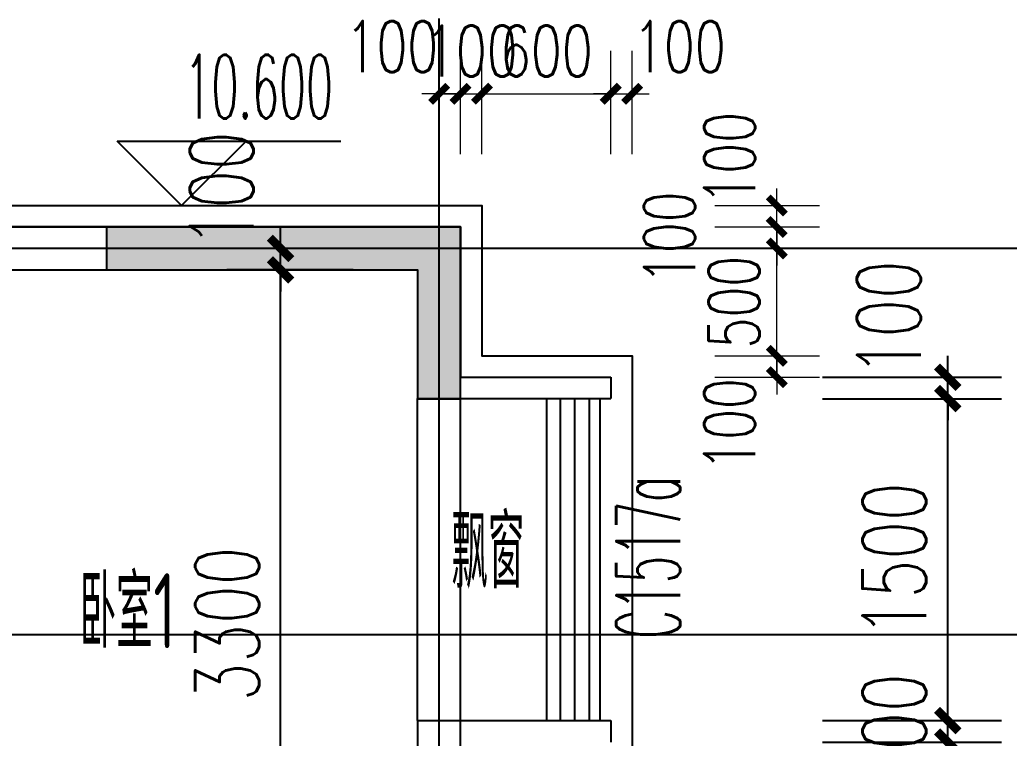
# Model space of a CAD drawing. Extents: x -59851 to 653804, y -249523 to 437614.
# Drawn here: x -39268 to -34656, y 86924 to 90271 of the extents above; entities that cross this region are included whole.
import ezdxf

# ---------------------------------------------------------------- set-up
doc = ezdxf.new("R2010")
doc.units = 0
doc.header["$LTSCALE"] = 1000
doc.header["$MEASUREMENT"] = 0
for name, color, linetype in [('A-外装饰线脚', 7, 'Continuous'), ('A-看线', 105, 'Continuous'), ('A-第三道尺寸线', 105, 'Continuous'), ('A-线脚看线', 9, 'Continuous'), ('DIM_ELEV', 3, 'Continuous'), ('DOTE', 16, 'Continuous'), ('mianji', 6, 'Continuous'), ('PUB_HATCH', 8, 'Continuous'), ('PUB_TEXT', 7, 'Continuous'), ('WALL', 2, 'Continuous'), ('WINDOW', 4, 'Continuous'), ('WINDOW_TEXT', 7, 'Continuous'), ('剪力墙', 6, 'Continuous')]:
    doc.layers.add(name, color=color, linetype=linetype)
doc.layers.add('A-第四道尺寸线(线脚尺寸)', color=105, linetype='Continuous', lineweight=5)
doc.styles.add('_TCH_DIM', font='SIMPLEX.shx', dxfattribs={"width": 0.7, "bigfont": 'GBCBIG.shx'})
doc.styles.add('_TCH_DIM_T3', font='SIMPLEX.shx', dxfattribs={"width": 0.705882, "bigfont": 'GBCBIG.shx'})
doc.styles.add('_TCH_WINDOW', font='SIMPLEX.shx', dxfattribs={"width": 0.7, "height": 3.5, "bigfont": 'GBCBIG.shx'})
doc.styles.get("Standard").update_dxf_attribs({"font": 'gbenor.shx', "width": 0.7, "bigfont": 'gbcbig.shx'})
doc.dimstyles.new('_TCH_ARCH&&100', dxfattribs={"dimtxt": 297.5, "dimasz": 100, "dimexe": 250, "dimexo": 300, "dimgap": 100, "dimtad": 1, "dimdec": 0, "dimzin": 0, "dimdsep": 46, "dimtxsty": '_TCH_DIM_T3', "dimblk": 'ARCHTICK', "dimcen": 0.09, "dimclrt": 7, "dimazin": 2, "dimtfac": 1, "dimtdec": 0, "dimtix": 1, "dimtmove": 2, "dimatfit": 3, "dimfxl": 0, "dimtolj": 1, "dimtzin": 0, "dimarcsym": 0})
doc.dimstyles.new('_TCH_ARCH&&80', dxfattribs={"dimtxt": 238, "dimasz": 80, "dimexe": 200, "dimexo": 240, "dimgap": 80, "dimtad": 1, "dimdec": 0, "dimzin": 0, "dimdsep": 46, "dimtxsty": '_TCH_DIM_T3', "dimblk": 'ARCHTICK', "dimcen": 0.09, "dimclrt": 7, "dimazin": 2, "dimtfac": 1, "dimtdec": 0, "dimtix": 1, "dimtmove": 2, "dimatfit": 3, "dimfxl": 0, "dimtolj": 1, "dimtzin": 0, "dimarcsym": 0})

# ---------------------------------------------------------------- blocks, each defined once
blk = doc.blocks.new('fdsfdsgfdsgb')
at = {"layer": 'mianji'}
blk.add_lwpolyline([(-195608.2, 146788.3), (-196208.2, 146788.3), (-196208.2, 146588.3), (-201808.2, 146588.3), (-201808.2, 145188.3), (-203408.2, 145188.3), (-203408.2, 151788.3), (-198208.2, 151788.3), (-198208.2, 152688.3), (-201608.2, 152688.3), (-201608.2, 158588.3), (-205208.2, 158588.3), (-205208.2, 156788.3), (-208608.2, 156788.3), (-208608.2, 148288.3), (-207208.2, 148288.3), (-207208.2, 146488.3), (-208608.2, 146488.3), (-208608.2, 137588.3), (-164208.2, 137588.3)], dxfattribs=at)
blk = doc.blocks.new('zhouxianssceng0329')
at = {"layer": 'DOTE'}
for p, q in [((-37313.7, 132089.9), (-37313.7, 156469.4)), ((-33913.7, 155398.2), (-44988.6, 155398.2)), ((-33913.7, 153598.2), (-44988.6, 153598.2))]:
    blk.add_line(p, q, dxfattribs=at)
blk = doc.blocks.new('jgjlq030328')
at = {"layer": 'PUB_HATCH'}
blk.add_hatch(color=256, dxfattribs=at).paths.add_polyline_path([(-283535, 28211.9), (-283535, 29011.9), (-285185, 29011.9), (-285185, 28811.9), (-283735, 28811.9), (-283735, 28211.9)])
at = {"layer": '剪力墙'}
blk.add_lwpolyline([(-283535, 28211.9), (-283535, 29011.9), (-285185, 29011.9), (-285185, 28811.9), (-283735, 28811.9), (-283735, 28211.9)], close=True, dxfattribs=at)
blk = doc.blocks.new('$TCHSYS$WIN2D')
for p, q in [((-0.5, 0.5), (0.5, 0.5)), ((-0.5, 0.5), (-0.5, -0.5)), ((0.5, 0.5), (0.5, -0.5)), ((0.5, 0.1667), (-0.5, 0.1667)), ((0.5, -0.1667), (-0.5, -0.1667)), ((-0.5, -0.5), (0.5, -0.5))]:
    blk.add_line(p, q)
blk = doc.blocks.new('_ArchTick')
at = {"color": 0, "linetype": 'ByBlock', "const_width": 0.4}
blk.add_lwpolyline([(-0.5, -0.5), (0.5, 0.5)], dxfattribs=at)
blk = doc.blocks.new('*D692')
at = {"layer": 'A-第三道尺寸线', "color": 0, "lineweight": -2, "transparency": 16777216}
for p, q in [((22270.6, 181434.8), (22270.6, 181534.8)), ((22609.3, 181434.8), (22020.6, 181434.8)), ((22270.6, 181334.8), (22270.6, 181434.8)), ((22609.3, 181334.8), (22020.6, 181334.8)), ((22270.6, 181334.8), (22270.6, 181234.8))]:
    blk.add_line(p, q, dxfattribs=at)
at = {"layer": 'Defpoints', "color": 0, "transparency": 16777216}
for p in [(22270.6, 181434.8), (22909.3, 181434.8), (22909.3, 181334.8)]:
    blk.add_point(p, dxfattribs=at)
at = {"layer": 'A-第三道尺寸线', "color": 0, "lineweight": -2, "transparency": 16777216, "xscale": 100, "yscale": 100, "zscale": 100}
for p, rotation in [((22270.6, 181434.8), 270), ((22270.6, 181334.8), 90)]:
    blk.add_blockref('_ArchTick', p, dxfattribs=dict(at, rotation=rotation))
at = {"layer": 'A-第三道尺寸线', "color": 7, "transparency": 16777216, "insert": (21995.6, 181709.8), "char_height": 297.5, "attachment_point": 5, "rotation": 90, "style": '_TCH_DIM_T3'}
blk.add_mtext('\\A1;100', dxfattribs=at)
blk = doc.blocks.new('*D693')
at = {"layer": 'A-第三道尺寸线', "color": 0, "lineweight": -2, "transparency": 16777216}
for p, q in [((22609.3, 181334.8), (22020.6, 181334.8)), ((22270.6, 178034.8), (22270.6, 181334.8)), ((22609.3, 178034.8), (22020.6, 178034.8))]:
    blk.add_line(p, q, dxfattribs=at)
at = {"layer": 'Defpoints', "color": 0, "transparency": 16777216}
for p in [(22270.6, 181334.8), (22909.3, 181334.8), (22909.3, 178034.8)]:
    blk.add_point(p, dxfattribs=at)
at = {"layer": 'A-第三道尺寸线', "color": 0, "lineweight": -2, "transparency": 16777216, "xscale": 100, "yscale": 100, "zscale": 100}
for p, rotation in [((22270.6, 181334.8), 90), ((22270.6, 178034.8), 270)]:
    blk.add_blockref('_ArchTick', p, dxfattribs=dict(at, rotation=rotation))
at = {"layer": 'A-第三道尺寸线', "color": 7, "transparency": 16777216, "insert": (22021.8, 179684.8), "char_height": 297.5, "attachment_point": 5, "rotation": 90, "style": '_TCH_DIM_T3'}
blk.add_mtext('\\A1;3300', dxfattribs=at)
blk = doc.blocks.new('ssxianjiao0329')
at = {"layer": 'A-线脚看线'}
blk.add_lwpolyline([(-36563.7, 154698.2), (-36563.7, 153198.2)], dxfattribs=at)
blk = doc.blocks.new('*D434')
at = {"layer": 'A-第四道尺寸线(线脚尺寸)', "color": 0, "lineweight": -2, "transparency": 16777216}
for p, q in [((-35739.7, 95498.2), (-35739.7, 95578.2)), ((-36028, 95498.2), (-35539.7, 95498.2)), ((-35739.7, 95398.2), (-35739.7, 95498.2)), ((-36028, 95398.2), (-35539.7, 95398.2)), ((-35739.7, 95398.2), (-35739.7, 95318.2))]:
    blk.add_line(p, q, dxfattribs=at)
at = {"layer": 'Defpoints', "color": 0, "transparency": 16777216}
for p in [(-36268, 95498.2), (-35739.7, 95498.2), (-36268, 95398.2)]:
    blk.add_point(p, dxfattribs=at)
at = {"layer": 'A-第四道尺寸线(线脚尺寸)', "color": 0, "lineweight": -2, "transparency": 16777216, "xscale": 80, "yscale": 80, "zscale": 80}
for p, rotation in [((-35739.7, 95498.2), 270), ((-35739.7, 95398.2), 90)]:
    blk.add_blockref('_ArchTick', p, dxfattribs=dict(at, rotation=rotation))
at = {"layer": 'A-第四道尺寸线(线脚尺寸)', "color": 7, "transparency": 16777216, "insert": (-35959.7, 95178.2), "char_height": 238, "attachment_point": 5, "rotation": 90, "style": '_TCH_DIM_T3'}
blk.add_mtext('\\A1;100', dxfattribs=at)
blk = doc.blocks.new('*D435')
at = {"layer": 'A-第四道尺寸线(线脚尺寸)', "color": 0, "lineweight": -2, "transparency": 16777216}
for p, q in [((-35739.7, 95998.2), (-35739.7, 96078.2)), ((-36028, 95998.2), (-35539.7, 95998.2)), ((-35739.7, 95498.2), (-35739.7, 95998.2)), ((-36028, 95498.2), (-35539.7, 95498.2)), ((-35739.7, 95498.2), (-35739.7, 95418.2))]:
    blk.add_line(p, q, dxfattribs=at)
at = {"layer": 'Defpoints', "color": 0, "transparency": 16777216}
for p in [(-36268, 95998.2), (-35739.7, 95998.2), (-36268, 95498.2)]:
    blk.add_point(p, dxfattribs=at)
at = {"layer": 'A-第四道尺寸线(线脚尺寸)', "color": 0, "lineweight": -2, "transparency": 16777216, "xscale": 80, "yscale": 80, "zscale": 80}
for p, rotation in [((-35739.7, 95998.2), 270), ((-35739.7, 95498.2), 90)]:
    blk.add_blockref('_ArchTick', p, dxfattribs=dict(at, rotation=rotation))
at = {"layer": 'A-第四道尺寸线(线脚尺寸)', "color": 7, "transparency": 16777216, "insert": (-35938.7, 95748.2), "char_height": 238, "attachment_point": 5, "rotation": 90, "style": '_TCH_DIM_T3'}
blk.add_mtext('\\A1;500', dxfattribs=at)
blk = doc.blocks.new('*D436')
at = {"layer": 'A-第四道尺寸线(线脚尺寸)', "color": 0, "lineweight": -2, "transparency": 16777216}
for p, q in [((-35739.7, 96098.2), (-35739.7, 96178.2)), ((-36028, 96098.2), (-35539.7, 96098.2)), ((-35739.7, 95998.2), (-35739.7, 96098.2)), ((-36028, 95998.2), (-35539.7, 95998.2)), ((-35739.7, 95998.2), (-35739.7, 95918.2))]:
    blk.add_line(p, q, dxfattribs=at)
at = {"layer": 'Defpoints', "color": 0, "transparency": 16777216}
for p in [(-36268, 96098.2), (-35739.7, 96098.2), (-36268, 95998.2)]:
    blk.add_point(p, dxfattribs=at)
at = {"layer": 'A-第四道尺寸线(线脚尺寸)', "color": 0, "lineweight": -2, "transparency": 16777216, "xscale": 80, "yscale": 80, "zscale": 80}
for p, rotation in [((-35739.7, 96098.2), 270), ((-35739.7, 95998.2), 90)]:
    blk.add_blockref('_ArchTick', p, dxfattribs=dict(at, rotation=rotation))
at = {"layer": 'A-第四道尺寸线(线脚尺寸)', "color": 7, "transparency": 16777216, "insert": (-36239.7, 96048.2), "char_height": 238, "attachment_point": 5, "rotation": 90, "style": '_TCH_DIM_T3'}
blk.add_mtext('\\A1;100', dxfattribs=at)
blk = doc.blocks.new('*D437')
at = {"layer": 'A-第四道尺寸线(线脚尺寸)', "color": 0, "lineweight": -2, "transparency": 16777216}
for p, q in [((-35739.7, 96198.2), (-35739.7, 96278.2)), ((-36028, 96198.2), (-35539.7, 96198.2)), ((-35739.7, 96098.2), (-35739.7, 96198.2)), ((-36028, 96098.2), (-35539.7, 96098.2)), ((-35739.7, 96098.2), (-35739.7, 96018.2))]:
    blk.add_line(p, q, dxfattribs=at)
at = {"layer": 'Defpoints', "color": 0, "transparency": 16777216}
for p in [(-36268, 96198.2), (-35739.7, 96198.2), (-36268, 96098.2)]:
    blk.add_point(p, dxfattribs=at)
at = {"layer": 'A-第四道尺寸线(线脚尺寸)', "color": 0, "lineweight": -2, "transparency": 16777216, "xscale": 80, "yscale": 80, "zscale": 80}
for p, rotation in [((-35739.7, 96198.2), 270), ((-35739.7, 96098.2), 90)]:
    blk.add_blockref('_ArchTick', p, dxfattribs=dict(at, rotation=rotation))
at = {"layer": 'A-第四道尺寸线(线脚尺寸)', "color": 7, "transparency": 16777216, "insert": (-35959.7, 96418.2), "char_height": 238, "attachment_point": 5, "rotation": 90, "style": '_TCH_DIM_T3'}
blk.add_mtext('\\A1;100', dxfattribs=at)
blk = doc.blocks.new('*D438')
at = {"layer": 'A-第四道尺寸线(线脚尺寸)', "color": 0, "lineweight": -2, "transparency": 16777216}
for p, q in [((-37313.7, 96438.2), (-37313.7, 96918.9)), ((-37213.7, 96438.2), (-37213.7, 96918.9)), ((-37313.7, 96718.9), (-37393.7, 96718.9)), ((-37313.7, 96718.9), (-37213.7, 96718.9)), ((-37213.7, 96718.9), (-37133.7, 96718.9))]:
    blk.add_line(p, q, dxfattribs=at)
at = {"layer": 'Defpoints', "color": 0, "transparency": 16777216}
for p in [(-37213.7, 96718.9), (-37313.7, 96198.2), (-37213.7, 96198.2)]:
    blk.add_point(p, dxfattribs=at)
at = {"layer": 'A-第四道尺寸线(线脚尺寸)', "color": 0, "lineweight": -2, "transparency": 16777216, "xscale": 80, "yscale": 80, "zscale": 80}
blk.add_blockref('_ArchTick', (-37313.7, 96718.9), dxfattribs=at)
at = {"layer": 'A-第四道尺寸线(线脚尺寸)', "color": 0, "lineweight": -2, "transparency": 16777216, "xscale": 80, "yscale": 80, "zscale": 80, "rotation": 180}
blk.add_blockref('_ArchTick', (-37213.7, 96718.9), dxfattribs=at)
at = {"layer": 'A-第四道尺寸线(线脚尺寸)', "color": 7, "transparency": 16777216, "insert": (-37533.7, 96938.9), "char_height": 238, "attachment_point": 5, "style": '_TCH_DIM_T3'}
blk.add_mtext('\\A1;100', dxfattribs=at)
blk = doc.blocks.new('*D439')
at = {"layer": 'A-第四道尺寸线(线脚尺寸)', "color": 0, "lineweight": -2, "transparency": 16777216}
for p, q in [((-37213.7, 96438.2), (-37213.7, 96918.9)), ((-37113.7, 96438.2), (-37113.7, 96918.9)), ((-37213.7, 96718.9), (-37293.7, 96718.9)), ((-37213.7, 96718.9), (-37113.7, 96718.9)), ((-37113.7, 96718.9), (-37033.7, 96718.9))]:
    blk.add_line(p, q, dxfattribs=at)
at = {"layer": 'Defpoints', "color": 0, "transparency": 16777216}
for p in [(-37113.7, 96718.9), (-37213.7, 96198.2), (-37113.7, 96198.2)]:
    blk.add_point(p, dxfattribs=at)
at = {"layer": 'A-第四道尺寸线(线脚尺寸)', "color": 0, "lineweight": -2, "transparency": 16777216, "xscale": 80, "yscale": 80, "zscale": 80}
blk.add_blockref('_ArchTick', (-37213.7, 96718.9), dxfattribs=at)
at = {"layer": 'A-第四道尺寸线(线脚尺寸)', "color": 0, "lineweight": -2, "transparency": 16777216, "xscale": 80, "yscale": 80, "zscale": 80, "rotation": 180}
blk.add_blockref('_ArchTick', (-37113.7, 96718.9), dxfattribs=at)
at = {"layer": 'A-第四道尺寸线(线脚尺寸)', "color": 7, "transparency": 16777216, "insert": (-37163.7, 96917.9), "char_height": 238, "attachment_point": 5, "style": '_TCH_DIM_T3'}
blk.add_mtext('\\A1;100', dxfattribs=at)
blk = doc.blocks.new('*D440')
at = {"layer": 'A-第四道尺寸线(线脚尺寸)', "color": 0, "lineweight": -2, "transparency": 16777216}
for p, q in [((-37113.7, 96438.2), (-37113.7, 96918.9)), ((-36513.7, 96438.2), (-36513.7, 96918.9)), ((-37113.7, 96718.9), (-36513.7, 96718.9))]:
    blk.add_line(p, q, dxfattribs=at)
at = {"layer": 'Defpoints', "color": 0, "transparency": 16777216}
for p in [(-36513.7, 96718.9), (-37113.7, 96198.2), (-36513.7, 96198.2)]:
    blk.add_point(p, dxfattribs=at)
at = {"layer": 'A-第四道尺寸线(线脚尺寸)', "color": 0, "lineweight": -2, "transparency": 16777216, "xscale": 80, "yscale": 80, "zscale": 80, "rotation": 180}
blk.add_blockref('_ArchTick', (-37113.7, 96718.9), dxfattribs=at)
at = {"layer": 'A-第四道尺寸线(线脚尺寸)', "color": 0, "lineweight": -2, "transparency": 16777216, "xscale": 80, "yscale": 80, "zscale": 80}
blk.add_blockref('_ArchTick', (-36513.7, 96718.9), dxfattribs=at)
at = {"layer": 'A-第四道尺寸线(线脚尺寸)', "color": 7, "transparency": 16777216, "insert": (-36813.7, 96917.9), "char_height": 238, "attachment_point": 5, "style": '_TCH_DIM_T3'}
blk.add_mtext('\\A1;600', dxfattribs=at)
blk = doc.blocks.new('*D441')
at = {"layer": 'A-第四道尺寸线(线脚尺寸)', "color": 0, "lineweight": -2, "transparency": 16777216}
for p, q in [((-36513.7, 96438.2), (-36513.7, 96918.9)), ((-36413.7, 96438.2), (-36413.7, 96918.9)), ((-36513.7, 96718.9), (-36593.7, 96718.9)), ((-36513.7, 96718.9), (-36413.7, 96718.9)), ((-36413.7, 96718.9), (-36333.7, 96718.9))]:
    blk.add_line(p, q, dxfattribs=at)
at = {"layer": 'Defpoints', "color": 0, "transparency": 16777216}
for p in [(-36413.7, 96718.9), (-36513.7, 96198.2), (-36413.7, 96198.2)]:
    blk.add_point(p, dxfattribs=at)
at = {"layer": 'A-第四道尺寸线(线脚尺寸)', "color": 0, "lineweight": -2, "transparency": 16777216, "xscale": 80, "yscale": 80, "zscale": 80}
blk.add_blockref('_ArchTick', (-36513.7, 96718.9), dxfattribs=at)
at = {"layer": 'A-第四道尺寸线(线脚尺寸)', "color": 0, "lineweight": -2, "transparency": 16777216, "xscale": 80, "yscale": 80, "zscale": 80, "rotation": 180}
blk.add_blockref('_ArchTick', (-36413.7, 96718.9), dxfattribs=at)
at = {"layer": 'A-第四道尺寸线(线脚尺寸)', "color": 7, "transparency": 16777216, "insert": (-36193.7, 96938.9), "char_height": 238, "attachment_point": 5, "style": '_TCH_DIM_T3'}
blk.add_mtext('\\A1;100', dxfattribs=at)
blk = doc.blocks.new('*D2055')
at = {"layer": 'A-第三道尺寸线', "color": 0, "lineweight": -2, "transparency": 16777216}
for p, q in [((-34942.6, 88605.7), (-34942.6, 88705.7)), ((-35526.6, 88605.7), (-34692.6, 88605.7)), ((-34942.6, 88505.7), (-34942.6, 88605.7)), ((-35526.6, 88505.7), (-34692.6, 88505.7)), ((-34942.6, 88505.7), (-34942.6, 88405.7))]:
    blk.add_line(p, q, dxfattribs=at)
at = {"layer": 'Defpoints', "color": 0, "transparency": 16777216}
for p in [(-35826.6, 88605.7), (-34942.6, 88605.7), (-35826.6, 88505.7)]:
    blk.add_point(p, dxfattribs=at)
at = {"layer": 'A-第三道尺寸线', "color": 0, "lineweight": -2, "transparency": 16777216, "xscale": 100, "yscale": 100, "zscale": 100}
for p, rotation in [((-34942.6, 88605.7), 270), ((-34942.6, 88505.7), 90)]:
    blk.add_blockref('_ArchTick', p, dxfattribs=dict(at, rotation=rotation))
at = {"layer": 'A-第三道尺寸线', "color": 7, "transparency": 16777216, "insert": (-35217.6, 88880.7), "char_height": 297.5, "attachment_point": 5, "rotation": 90, "style": '_TCH_DIM_T3'}
blk.add_mtext('\\A1;100', dxfattribs=at)
blk = doc.blocks.new('*D2056')
at = {"layer": 'A-第三道尺寸线', "color": 0, "lineweight": -2, "transparency": 16777216}
for p, q in [((-35526.6, 88505.7), (-34692.6, 88505.7)), ((-34942.6, 87005.7), (-34942.6, 88505.7)), ((-35526.6, 87005.7), (-34692.6, 87005.7))]:
    blk.add_line(p, q, dxfattribs=at)
at = {"layer": 'Defpoints', "color": 0, "transparency": 16777216}
for p in [(-35826.6, 88505.7), (-34942.6, 88505.7), (-35826.6, 87005.7)]:
    blk.add_point(p, dxfattribs=at)
at = {"layer": 'A-第三道尺寸线', "color": 0, "lineweight": -2, "transparency": 16777216, "xscale": 100, "yscale": 100, "zscale": 100}
for p, rotation in [((-34942.6, 88505.7), 90), ((-34942.6, 87005.7), 270)]:
    blk.add_blockref('_ArchTick', p, dxfattribs=dict(at, rotation=rotation))
at = {"layer": 'A-第三道尺寸线', "color": 7, "transparency": 16777216, "insert": (-35191.3, 87755.7), "char_height": 297.5, "attachment_point": 5, "rotation": 90, "style": '_TCH_DIM_T3'}
blk.add_mtext('\\A1;1500', dxfattribs=at)
blk = doc.blocks.new('*D2057')
at = {"layer": 'A-第三道尺寸线', "color": 0, "lineweight": -2, "transparency": 16777216}
for p, q in [((-34942.6, 87005.7), (-34942.6, 87105.7)), ((-35526.6, 87005.7), (-34692.6, 87005.7)), ((-34942.6, 86905.7), (-34942.6, 87005.7)), ((-35526.6, 86905.7), (-34692.6, 86905.7)), ((-34942.6, 86905.7), (-34942.6, 86805.7))]:
    blk.add_line(p, q, dxfattribs=at)
at = {"layer": 'Defpoints', "color": 0, "transparency": 16777216}
for p in [(-35826.6, 87005.7), (-34942.6, 87005.7), (-35826.6, 86905.7)]:
    blk.add_point(p, dxfattribs=at)
at = {"layer": 'A-第三道尺寸线', "color": 0, "lineweight": -2, "transparency": 16777216, "xscale": 100, "yscale": 100, "zscale": 100}
for p, rotation in [((-34942.6, 87005.7), 270), ((-34942.6, 86905.7), 90)]:
    blk.add_blockref('_ArchTick', p, dxfattribs=dict(at, rotation=rotation))
at = {"layer": 'A-第三道尺寸线', "color": 7, "transparency": 16777216, "insert": (-35191.3, 86955.7), "char_height": 297.5, "attachment_point": 5, "rotation": 90, "style": '_TCH_DIM_T3'}
blk.add_mtext('\\A1;100', dxfattribs=at)
blk = doc.blocks.new('*D2058')
at = {"layer": 'A-第三道尺寸线', "color": 0, "lineweight": -2, "transparency": 16777216}
for p, q in [((-35526.6, 86905.7), (-34692.6, 86905.7)), ((-34942.6, 85705.7), (-34942.6, 86905.7)), ((-35526.6, 85705.7), (-34692.6, 85705.7))]:
    blk.add_line(p, q, dxfattribs=at)
at = {"layer": 'Defpoints', "color": 0, "transparency": 16777216}
for p in [(-35826.6, 86905.7), (-34942.6, 86905.7), (-35826.6, 85705.7)]:
    blk.add_point(p, dxfattribs=at)
at = {"layer": 'A-第三道尺寸线', "color": 0, "lineweight": -2, "transparency": 16777216, "xscale": 100, "yscale": 100, "zscale": 100}
for p, rotation in [((-34942.6, 86905.7), 90), ((-34942.6, 85705.7), 270)]:
    blk.add_blockref('_ArchTick', p, dxfattribs=dict(at, rotation=rotation))
at = {"layer": 'A-第三道尺寸线', "color": 7, "transparency": 16777216, "insert": (-35191.3, 86305.7), "char_height": 297.5, "attachment_point": 5, "rotation": 90, "style": '_TCH_DIM_T3'}
blk.add_mtext('\\A1;1200', dxfattribs=at)
blk = doc.blocks.new('a1HUXING0323')
at = {"layer": 'A-看线'}
blk.add_lwpolyline([(22909.3, 179234.8), (22909.3, 180734.8)], dxfattribs=at)
at = {"layer": 'WALL'}
for p, q in [((19509.3, 181534.8), (23109.3, 181534.8)), ((23109.3, 181534.8), (23109.3, 180834.8)), ((19709.3, 181334.8), (22909.3, 181334.8)), ((22909.3, 181334.8), (22909.3, 180734.8)), ((23109.3, 180834.8), (23609.3, 180834.8)), ((23609.3, 180834.8), (23809.3, 180834.8)), ((23809.3, 180834.8), (23809.3, 180734.8)), ((22909.3, 180734.8), (23509.3, 180734.8)), ((23509.3, 180734.8), (23709.3, 180734.8)), ((23709.3, 180734.8), (23809.3, 180734.8)), ((22909.3, 179234.8), (23509.3, 179234.8)), ((22909.3, 179234.8), (22909.3, 178034.8)), ((23509.3, 179234.8), (23709.3, 179234.8)), ((23709.3, 179234.8), (23809.3, 179234.8)), ((23809.3, 179234.8), (23809.3, 179134.8))]:
    blk.add_line(p, q, dxfattribs=at)
at = {"layer": 'WINDOW'}
ref = blk.add_blockref('$TCHSYS$WIN2D', (23609.3, 179984.8), dxfattribs=dict(at, xscale=-1500, yscale=200, zscale=1500, rotation=90))
ref.add_attrib('A', 'C1517a', (24133, 179617.3), dxfattribs={"layer": 'WINDOW_TEXT', "height": 297.5, "rotation": 90, "style": '_TCH_WINDOW', "width": 0.494118})
at = {"layer": 'PUB_TEXT', "width": 0.7}
for s, height, p in [('飘窗', 337.59, (23066.7, 179852.5)), ('卧室', 337.59, (21333.6, 179571.5)), ('1', 350, (21677.6, 179571.5))]:
    blk.add_text(s, height=height, dxfattribs=at).set_placement(p)
at = {"layer": 'A-第三道尺寸线'}
dim = blk.add_linear_dim(base=(22270.6, 181434.8), p1=(22909.3, 181334.8), p2=(22909.3, 181434.8), angle=90, dimstyle='_TCH_ARCH&&100', dxfattribs=at)
dim.commit()
dim.dimension.update_dxf_attribs({"geometry": '*D692', "text_midpoint": (21995.6, 181709.8), "dimtype": 129})
dim = blk.add_aligned_dim(p1=(22909.3, 178034.8), p2=(22909.3, 181334.8), distance=638.7, dimstyle='_TCH_ARCH&&100', dxfattribs=at)
dim.commit()
dim.dimension.update_dxf_attribs({"geometry": '*D693', "text_midpoint": (22021.8, 179684.8)})
blk = doc.blocks.new('34cengxianjiao0427')
at = {"layer": 'A-第四道尺寸线(线脚尺寸)'}
for base, p1, p2, angle, picture, middle in [((-37213.7, 96718.9), (-37313.7, 96198.2), (-37213.7, 96198.2), 0, '*D438', (-37533.7, 96938.9)), ((-36413.7, 96718.9), (-36513.7, 96198.2), (-36413.7, 96198.2), 0, '*D441', (-36193.7, 96938.9)), ((-35739.7, 96198.2), (-36268, 96098.2), (-36268, 96198.2), 90, '*D437', (-35959.7, 96418.2)), ((-35739.7, 96098.2), (-36268, 95998.2), (-36268, 96098.2), 90, '*D436', (-36239.7, 96048.2)), ((-35739.7, 95498.2), (-36268, 95398.2), (-36268, 95498.2), 90, '*D434', (-35959.7, 95178.2))]:
    dim = blk.add_linear_dim(base=base, p1=p1, p2=p2, angle=angle, dimstyle='_TCH_ARCH&&80', dxfattribs=at)
    dim.commit()
    dim.dimension.update_dxf_attribs({"geometry": picture, "text_midpoint": middle, "dimtype": 129})
for p1, p2, distance, picture, middle in [((-37213.7, 96198.2), (-37113.7, 96198.2), 520.7, '*D439', (-37163.7, 96917.9)), ((-37113.7, 96198.2), (-36513.7, 96198.2), 520.7, '*D440', (-36813.7, 96917.9)), ((-36268, 95498.2), (-36268, 95998.2), -528.3, '*D435', (-35938.7, 95748.2))]:
    dim = blk.add_aligned_dim(p1=p1, p2=p2, distance=distance, dimstyle='_TCH_ARCH&&80', dxfattribs=at)
    dim.commit()
    dim.dimension.update_dxf_attribs({"geometry": picture, "text_midpoint": middle})

msp = doc.modelspace()

# ---------------------------------------------------------------- block references
for name, p in [('zhouxianssceng0329', (0, -66192.5)), ('fdsfdsgfdsgb', (164394.5, -69282.6))]:
    msp.add_blockref(name, p)
at = {"layer": '剪力墙'}
msp.add_blockref('jgjlq030328', (246321.3, 60293.8), dxfattribs=at)

# ---------------------------------------------------------------- dimensions: what is measured, and where the dimension line sits
at = {"layer": 'A-第三道尺寸线'}
dim = msp.add_linear_dim(base=(-34942.6, 88605.7), p1=(-35826.6, 88505.7), p2=(-35826.6, 88605.7), angle=90, dimstyle='_TCH_ARCH&&100', dxfattribs=at)
dim.commit()
dim.dimension.update_dxf_attribs({"geometry": '*D2055', "text_midpoint": (-35217.6, 88880.7), "dimtype": 161})
for p1, p2, picture, middle in [((-35826.6, 87005.7), (-35826.6, 88505.7), '*D2056', (-35191.3, 87755.7)), ((-35826.6, 86905.7), (-35826.6, 87005.7), '*D2057', (-35191.3, 86955.7)), ((-35826.6, 85705.7), (-35826.6, 86905.7), '*D2058', (-35191.3, 86305.7))]:
    dim = msp.add_aligned_dim(p1=p1, p2=p2, distance=-884, dimstyle='_TCH_ARCH&&100', dxfattribs=at)
    dim.commit()
    dim.dimension.update_dxf_attribs({"geometry": picture, "text_midpoint": middle})

# ---------------------------------------------------------------- next in the draw order: block references
msp.add_blockref('a1HUXING0323', (-60323, -92229))

# ---------------------------------------------------------------- next in the draw order: linework, layer by layer
at = {"layer": 'A-外装饰线脚'}
msp.add_lwpolyline([(-40813.7, 67505.7), (-43813.7, 67505.7), (-43813.7, 68205.7), (-44313.7, 68205.7), (-44313.7, 89505.7), (-39913.7, 89505.7), (-39913.7, 89405.7), (-37113.7, 89405.7), (-37113.7, 88705.7), (-36413.7, 88705.7), (-36413.7, 83905.7), (-37113.7, 83905.7), (-37113.7, 83505.7), (-33713.7, 83505.7), (-33713.7, 82755.7)], dxfattribs=at)
at = {"layer": 'DIM_ELEV'}
for p, q in [((-38513.7, 89405.7), (-38813.7, 89705.7)), ((-38813.7, 89705.7), (-37771, 89705.7)), ((-38513.7, 89405.7), (-38213.7, 89705.7))]:
    msp.add_line(p, q, dxfattribs=at)

# ---------------------------------------------------------------- next in the draw order: block references
msp.add_blockref('ssxianjiao0329', (0, -66192.5))
at = {"layer": 'A-第四道尺寸线(线脚尺寸)'}
msp.add_blockref('34cengxianjiao0427', (0, -6792.5), dxfattribs=at)

# ---------------------------------------------------------------- next in the draw order: texts
at = {"layer": 'PUB_TEXT', "style": '_TCH_DIM', "width": 0.494118}
msp.add_text('10.600', height=297.5, dxfattribs=at).set_placement((-38501, 89810.7))

doc.saveas('drawing.dxf')
